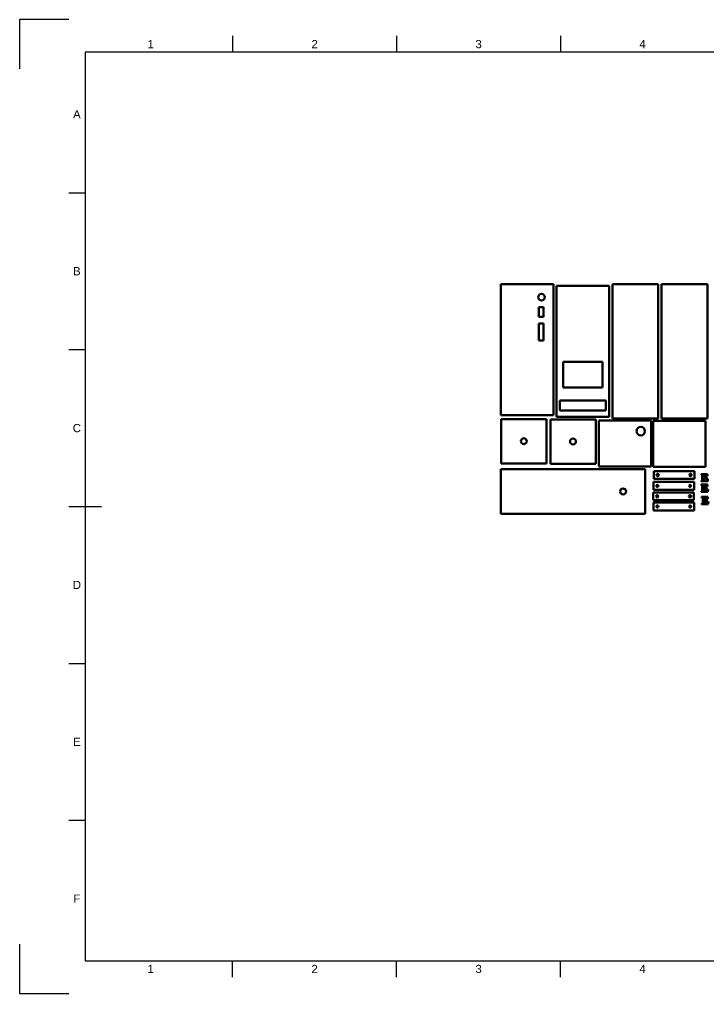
# Model space of a CAD drawing. Header units: millimetres. Extents: x 0 to 420, y 0 to 297.
# Drawn here: x 0 to 210.1, y 0 to 297 of the extents above; entities that cross this region are included whole.
import ezdxf
from ezdxf.enums import TextEntityAlignment as Align

# ---------------------------------------------------------------- set-up
doc = ezdxf.new("R2010")
doc.units = ezdxf.units.MM
doc.header["$LTSCALE"] = 0.75
doc.layers.add('Border', color=7, linetype='Continuous', lineweight=25)
doc.layers.add('Visible', color=7, linetype='Continuous', lineweight=50)
doc.styles.add('FusionTitle', font='arial.ttf')

# ---------------------------------------------------------------- blocks, each defined once
blk = doc.blocks.new('ISO_A3_SHEET')
at = {"layer": 'Border'}
for p, q in [((65, 292), (65, 287)), ((115, 292), (115, 287)), ((165, 292), (165, 287)), ((410, 287), (20, 287)), ((20, 287), (20, 10)), ((15, 244.16666), (20, 244.16666)), ((15, 196.33333), (20, 196.33333)), ((15, 148.5), (25, 148.5)), ((15, 100.66667), (20, 100.66667)), ((15, 52.83334), (20, 52.83334)), ((20, 10), (410, 10)), ((65, 5), (65, 10)), ((115, 5), (115, 10)), ((165, 5), (165, 10))]:
    blk.add_line(p, q, dxfattribs=at)
at = {"layer": 'Defpoints'}
for p, q in [((15, 297), (0, 297)), ((0, 297), (0, 282)), ((0, 15), (0, 0)), ((0, 0), (15, 0))]:
    blk.add_line(p, q, dxfattribs=at)
at = {"layer": 'Border', "style": 'FusionTitle'}
for s, p in [('1', (40, 289.5)), ('2', (90, 289.5)), ('3', (140, 289.5)), ('4', (190, 289.5)), ('A', (17.5, 268.08333)), ('B', (17.5, 220.25)), ('C', (17.5, 172.41667)), ('D', (17.5, 124.58334)), ('E', (17.5, 76.75001)), ('F', (17.5, 28.91668)), ('1', (40, 7.5)), ('2', (90, 7.5)), ('3', (140, 7.5)), ('4', (190, 7.5))]:
    blk.add_text(s, height=2.5, dxfattribs=at).set_placement(p, align=Align.MIDDLE)

msp = doc.modelspace()

# ---------------------------------------------------------------- linework, layer by layer
at = {"layer": 'Visible'}
for p, q in [((146.8, 216.3, 0.25), (146.8, 176.3, 0.25)), ((162.8, 216.3, 0.25), (146.8, 216.3, 0.25)), ((162.8, 176.3, 0.25), (162.8, 216.3, 0.25)), ((163.8, 215.8, 0.25), (163.8, 175.8, 0.25)), ((179.8, 215.8, 0.25), (163.8, 215.8, 0.25)), ((179.8, 175.8, 0.25), (179.8, 215.8, 0.25)), ((180.8, 216.3, 0.25), (180.8, 175.3, 0.25)), ((194.8, 216.3, 0.25), (180.8, 216.3, 0.25)), ((194.8, 175.3, 0.25), (194.8, 216.3, 0.25)), ((195.8, 216.3, 0.25), (195.8, 175.3, 0.25)), ((209.8, 216.3, 0.25), (195.8, 216.3, 0.25)), ((209.8, 175.3, 0.25), (209.8, 216.3, 0.25)), ((158.4, 206.3, 0.25), (158.4, 209.3, 0.25)), ((158.4, 209.3, 0.25), (159.8, 209.3, 0.25)), ((159.8, 209.3, 0.25), (159.8, 206.3, 0.25)), ((159.8, 206.3, 0.25), (158.4, 206.3, 0.25)), ((158.4, 199.1, 0.25), (158.4, 204.3, 0.25)), ((158.4, 204.3, 0.25), (159.8, 204.3, 0.25)), ((159.8, 204.3, 0.25), (159.8, 199.1, 0.25)), ((159.8, 199.1, 0.25), (158.4, 199.1, 0.25)), ((165.8, 184.8, 0.25), (165.8, 192.6, 0.25)), ((165.8, 192.6, 0.25), (177.8, 192.6, 0.25)), ((177.8, 192.6, 0.25), (177.8, 184.8, 0.25)), ((177.8, 184.8, 0.25), (165.8, 184.8, 0.25)), ((164.8, 180.8, 0.25), (178.8, 180.8, 0.25)), ((164.8, 177.8, 0.25), (164.8, 180.8, 0.25)), ((178.8, 180.8, 0.25), (178.8, 177.8, 0.25)), ((146.8, 176.3, 0.25), (162.8, 176.3, 0.25)), ((163.8, 175.8, 0.25), (179.8, 175.8, 0.25)), ((178.8, 177.8, 0.25), (164.8, 177.8, 0.25)), ((180.8, 175.3, 0.25), (194.8, 175.3, 0.25)), ((195.8, 175.3, 0.25), (209.8, 175.3, 0.25)), ((146.89, 175.16, 0.25), (146.89, 161.66, 0.25)), ((160.69, 175.16, 0.25), (146.89, 175.16, 0.25)), ((160.69, 161.66, 0.25), (160.69, 175.16, 0.25)), ((161.9, 175.05, 0.25), (161.9, 161.55, 0.25)), ((175.7, 175.05, 0.25), (161.9, 175.05, 0.25)), ((175.7, 161.55, 0.25), (175.7, 175.05, 0.25)), ((176.64, 174.69, 0.25), (176.64, 160.69, 0.25)), ((192.64, 174.69, 0.25), (176.64, 174.69, 0.25)), ((192.64, 160.69, 0.25), (192.64, 174.69, 0.25)), ((193.19, 174.62, 0.25), (193.19, 160.62, 0.25)), ((209.19, 174.62, 0.25), (193.19, 174.62, 0.25)), ((209.19, 160.62, 0.25), (209.19, 174.62, 0.25)), ((146.89, 161.66, 0.25), (160.69, 161.66, 0.25)), ((161.9, 161.55, 0.25), (175.7, 161.55, 0.25)), ((176.64, 160.69, 0.25), (192.64, 160.69, 0.25)), ((193.19, 160.62, 0.25), (209.19, 160.62, 0.25)), ((146.8, 159.9, 0.25), (146.8, 146.3, 0.25)), ((190.8, 159.9, 0.25), (146.8, 159.9, 0.25)), ((190.8, 146.3, 0.25), (190.8, 159.9, 0.25)), ((193.4, 159.3, 0.25), (193.4, 156.9, 0.25)), ((205.8, 159.3, 0.25), (193.4, 159.3, 0.25)), ((205.8, 156.9, 0.25), (205.8, 159.3, 0.25)), ((207.86, 158.39, 0.25), (207.86, 158.27, 0.25)), ((209.78, 158.39, 0.25), (207.86, 158.39, 0.25)), ((208.17, 158.06, 0.25), (208.17, 156.53, 0.25)), ((208.72, 158.25, 0.25), (209.03, 158.25, 0.25)), ((208.72, 157.42, 0.25), (208.72, 158.25, 0.25)), ((208.94, 157.42, 0.25), (208.72, 157.42, 0.25)), ((209.45, 157.79, 0.25), (209.34, 157.79, 0.25)), ((209.45, 156.89, 0.25), (209.45, 157.79, 0.25)), ((209.66, 157.84, 0.25), (209.78, 157.84, 0.25)), ((209.78, 157.84, 0.25), (209.78, 158.39, 0.25)), ((193.29, 155.99, 0.25), (193.29, 153.59, 0.25)), ((205.69, 155.99, 0.25), (193.29, 155.99, 0.25)), ((193.4, 156.9, 0.25), (205.8, 156.9, 0.25)), ((205.69, 153.59, 0.25), (205.69, 155.99, 0.25)), ((207.86, 156.34, 0.25), (207.86, 156.22, 0.25)), ((207.86, 156.22, 0.25), (209.89, 156.22, 0.25)), ((207.9, 155.16, 0.25), (207.9, 155.04, 0.25)), ((209.82, 155.16, 0.25), (207.9, 155.16, 0.25)), ((208.22, 154.83, 0.25), (208.22, 153.3, 0.25)), ((208.72, 157.28, 0.25), (208.94, 157.28, 0.25)), ((208.72, 156.65, 0.25), (208.72, 157.28, 0.25)), ((208.76, 155.02, 0.25), (209.08, 155.02, 0.25)), ((208.76, 154.18, 0.25), (208.76, 155.02, 0.25)), ((209.34, 156.89, 0.25), (209.45, 156.89, 0.25)), ((209.5, 154.56, 0.25), (209.38, 154.56, 0.25)), ((209.5, 153.65, 0.25), (209.5, 154.56, 0.25)), ((209.71, 154.61, 0.25), (209.82, 154.61, 0.25)), ((209.93, 156.9, 0.25), (209.82, 156.9, 0.25)), ((209.82, 154.61, 0.25), (209.82, 155.16, 0.25)), ((209.89, 156.22, 0.25), (209.93, 156.9, 0.25)), ((193.27, 152.81, 0.25), (193.27, 150.41, 0.25)), ((205.67, 152.81, 0.25), (193.27, 152.81, 0.25)), ((193.29, 153.59, 0.25), (205.69, 153.59, 0.25)), ((205.67, 150.41, 0.25), (205.67, 152.81, 0.25)), ((207.9, 153.11, 0.25), (207.9, 152.99, 0.25)), ((207.9, 152.99, 0.25), (209.94, 152.99, 0.25)), ((208.98, 154.18, 0.25), (208.76, 154.18, 0.25)), ((208.76, 154.05, 0.25), (208.98, 154.05, 0.25)), ((208.76, 153.42, 0.25), (208.76, 154.05, 0.25)), ((209.38, 153.65, 0.25), (209.5, 153.65, 0.25)), ((209.98, 153.67, 0.25), (209.87, 153.67, 0.25)), ((209.94, 152.99, 0.25), (209.98, 153.67, 0.25)), ((193.27, 150.41, 0.25), (205.67, 150.41, 0.25)), ((193.32, 149.71, 0.25), (193.32, 147.31, 0.25)), ((205.72, 149.71, 0.25), (193.32, 149.71, 0.25)), ((205.72, 147.31, 0.25), (205.72, 149.71, 0.25)), ((208.02, 151.41, 0.25), (208.02, 151.29, 0.25)), ((209.94, 151.41, 0.25), (208.02, 151.41, 0.25)), ((208.02, 149.36, 0.25), (208.02, 149.24, 0.25)), ((208.02, 149.24, 0.25), (210.05, 149.24, 0.25)), ((208.33, 151.08, 0.25), (208.33, 149.55, 0.25)), ((208.88, 151.27, 0.25), (209.19, 151.27, 0.25)), ((208.88, 150.43, 0.25), (208.88, 151.27, 0.25)), ((209.1, 150.43, 0.25), (208.88, 150.43, 0.25)), ((208.88, 150.29, 0.25), (209.1, 150.29, 0.25)), ((208.88, 149.67, 0.25), (208.88, 150.29, 0.25)), ((209.61, 150.81, 0.25), (209.5, 150.81, 0.25)), ((209.5, 149.9, 0.25), (209.61, 149.9, 0.25)), ((209.61, 149.9, 0.25), (209.61, 150.81, 0.25)), ((209.82, 150.85, 0.25), (209.94, 150.85, 0.25)), ((209.94, 150.85, 0.25), (209.94, 151.41, 0.25)), ((210.09, 149.91, 0.25), (209.98, 149.91, 0.25)), ((210.05, 149.24, 0.25), (210.09, 149.91, 0.25)), ((146.8, 146.3, 0.25), (190.8, 146.3, 0.25)), ((193.32, 147.31, 0.25), (205.72, 147.31, 0.25))]:
    msp.add_line(p, q, dxfattribs=at)
at = {"layer": 'Visible', "extrusion": (0, 0, -1)}
for centre, radius in [((-159.2, 212.3, -0.25), 1), ((-189.44, 171.49, -0.25), 1.3), ((-153.79, 168.41, -0.25), 0.9), ((-168.8, 168.3, -0.25), 0.9), ((-194.6, 158.1, -0.25), 0.32), ((-204.6, 158.1, -0.25), 0.32), ((-194.49, 154.79, -0.25), 0.32), ((-204.49, 154.79, -0.25), 0.32), ((-184.05, 153.1, -0.25), 0.9), ((-194.47, 151.61, -0.25), 0.32), ((-204.47, 151.61, -0.25), 0.32), ((-194.52, 148.51, -0.25), 0.32), ((-204.52, 148.51, -0.25), 0.32)]:
    msp.add_circle(centre, radius, dxfattribs=at)
at = {"layer": 'Visible'}
for points, knots in [([(207.86, 158.27, 0.25), (207.87, 158.27, 0.25), (207.91, 158.27, 0.25), (207.94, 158.26, 0.25), (207.97, 158.25, 0.25)], [-0.05518631, -0.05518631, -0.05518631, -0.05518631, -0.03215678, 0, 0, 0, 0]), ([(207.97, 158.25, 0.25), (207.99, 158.25, 0.25), (208.02, 158.24, 0.25), (208.06, 158.23, 0.25), (208.08, 158.22, 0.25)], [-0.05836265, -0.05836265, -0.05836265, -0.05836265, -0.02545429, 0, 0, 0, 0]), ([(208.08, 158.22, 0.25), (208.1, 158.21, 0.25), (208.13, 158.2, 0.25), (208.15, 158.17, 0.25), (208.16, 158.16, 0.25)], [-0.05268196, -0.05268196, -0.05268196, -0.05268196, -0.02231535, 0, 0, 0, 0]), ([(208.16, 158.16, 0.25), (208.16, 158.14, 0.25), (208.17, 158.11, 0.25), (208.17, 158.08, 0.25), (208.17, 158.06, 0.25)], [-0.04652543, -0.04652543, -0.04652543, -0.04652543, -0.0252181, 0, 0, 0, 0]), ([(209.09, 157.44, 0.25), (209.07, 157.43, 0.25), (209.02, 157.42, 0.25), (208.97, 157.42, 0.25), (208.94, 157.42, 0.25)], [-0.07727586, -0.07727586, -0.07727586, -0.07727586, -0.04020887, 0, 0, 0, 0]), ([(209.03, 158.25, 0.25), (209.05, 158.25, 0.25), (209.1, 158.25, 0.25), (209.14, 158.25, 0.25), (209.17, 158.25, 0.25)], [-0.06766229, -0.06766229, -0.06766229, -0.06766229, -0.03737082, 0, 0, 0, 0]), ([(209.22, 157.51, 0.25), (209.2, 157.5, 0.25), (209.16, 157.46, 0.25), (209.12, 157.45, 0.25), (209.09, 157.44, 0.25)], [-0.07401903, -0.07401903, -0.07401903, -0.07401903, -0.03593587, 0, 0, 0, 0]), ([(209.17, 158.25, 0.25), (209.19, 158.25, 0.25), (209.23, 158.25, 0.25), (209.28, 158.24, 0.25), (209.3, 158.24, 0.25)], [-0.06422833, -0.06422833, -0.06422833, -0.06422833, -0.027757, 0, 0, 0, 0]), ([(209.29, 157.64, 0.25), (209.28, 157.61, 0.25), (209.26, 157.57, 0.25), (209.23, 157.53, 0.25), (209.22, 157.51, 0.25)], [-0.07169831, -0.07169831, -0.07169831, -0.07169831, -0.03002554, 0, 0, 0, 0]), ([(209.34, 157.79, 0.25), (209.33, 157.77, 0.25), (209.32, 157.72, 0.25), (209.3, 157.67, 0.25), (209.29, 157.64, 0.25)], [-0.08076975, -0.08076975, -0.08076975, -0.08076975, -0.04403521, 0, 0, 0, 0]), ([(209.3, 158.24, 0.25), (209.33, 158.23, 0.25), (209.42, 158.19, 0.25), (209.48, 158.13, 0.25), (209.51, 158.09, 0.25)], [-0.1328048, -0.1328048, -0.1328048, -0.1328048, -0.0738344, 0, 0, 0, 0]), ([(209.51, 158.09, 0.25), (209.54, 158.05, 0.25), (209.61, 157.97, 0.25), (209.65, 157.88, 0.25), (209.66, 157.84, 0.25)], [-0.1470444, -0.1470444, -0.1470444, -0.1470444, -0.0690262, 0, 0, 0, 0]), ([(207.97, 156.36, 0.25), (207.95, 156.35, 0.25), (207.91, 156.35, 0.25), (207.87, 156.34, 0.25), (207.86, 156.34, 0.25)], [-0.0584214, -0.0584214, -0.0584214, -0.0584214, -0.02532987, 0, 0, 0, 0]), ([(207.9, 155.04, 0.25), (207.92, 155.04, 0.25), (207.95, 155.03, 0.25), (207.99, 155.03, 0.25), (208.01, 155.02, 0.25)], [-0.05518631, -0.05518631, -0.05518631, -0.05518631, -0.03215678, 0, 0, 0, 0]), ([(208.08, 156.38, 0.25), (208.06, 156.37, 0.25), (208.03, 156.36, 0.25), (207.99, 156.36, 0.25), (207.97, 156.36, 0.25)], [-0.05315346, -0.05315346, -0.05315346, -0.05315346, -0.03173262, 0, 0, 0, 0]), ([(208.01, 155.02, 0.25), (208.03, 155.02, 0.25), (208.07, 155.01, 0.25), (208.1, 154.99, 0.25), (208.12, 154.99, 0.25)], [-0.05836265, -0.05836265, -0.05836265, -0.05836265, -0.02545429, 0, 0, 0, 0]), ([(208.15, 156.44, 0.25), (208.15, 156.43, 0.25), (208.13, 156.4, 0.25), (208.09, 156.38, 0.25), (208.08, 156.38, 0.25)], [-0.05050935, -0.05050935, -0.05050935, -0.05050935, -0.0279466, 0, 0, 0, 0]), ([(208.12, 154.99, 0.25), (208.14, 154.98, 0.25), (208.17, 154.96, 0.25), (208.19, 154.93, 0.25), (208.2, 154.92, 0.25)], [-0.05268196, -0.05268196, -0.05268196, -0.05268196, -0.02231535, 0, 0, 0, 0]), ([(208.17, 156.53, 0.25), (208.17, 156.52, 0.25), (208.17, 156.48, 0.25), (208.16, 156.45, 0.25), (208.15, 156.44, 0.25)], [-0.04915841, -0.04915841, -0.04915841, -0.04915841, -0.02257404, 0, 0, 0, 0]), ([(208.2, 154.92, 0.25), (208.21, 154.91, 0.25), (208.22, 154.88, 0.25), (208.22, 154.85, 0.25), (208.22, 154.83, 0.25)], [-0.04652543, -0.04652543, -0.04652543, -0.04652543, -0.0252181, 0, 0, 0, 0]), ([(208.73, 156.5, 0.25), (208.73, 156.52, 0.25), (208.72, 156.57, 0.25), (208.72, 156.62, 0.25), (208.72, 156.65, 0.25)], [-0.07806302, -0.07806302, -0.07806302, -0.07806302, -0.04389609, 0, 0, 0, 0]), ([(208.79, 156.41, 0.25), (208.77, 156.42, 0.25), (208.75, 156.45, 0.25), (208.74, 156.48, 0.25), (208.73, 156.5, 0.25)], [-0.05241563, -0.05241563, -0.05241563, -0.05241563, -0.02737982, 0, 0, 0, 0]), ([(208.89, 156.37, 0.25), (208.87, 156.38, 0.25), (208.83, 156.38, 0.25), (208.8, 156.4, 0.25), (208.79, 156.41, 0.25)], [-0.05619385, -0.05619385, -0.05619385, -0.05619385, -0.02564741, 0, 0, 0, 0]), ([(209.07, 156.36, 0.25), (209.04, 156.36, 0.25), (208.98, 156.36, 0.25), (208.92, 156.37, 0.25), (208.89, 156.37, 0.25)], [-0.09074692, -0.09074692, -0.09074692, -0.09074692, -0.03942244, 0, 0, 0, 0]), ([(208.94, 157.28, 0.25), (208.97, 157.28, 0.25), (209.02, 157.28, 0.25), (209.07, 157.26, 0.25), (209.1, 157.26, 0.25)], [-0.08037731, -0.08037731, -0.08037731, -0.08037731, -0.03787361, 0, 0, 0, 0]), ([(209.2, 156.36, 0.25), (209.18, 156.36, 0.25), (209.13, 156.36, 0.25), (209.09, 156.36, 0.25), (209.07, 156.36, 0.25)], [-0.06421665, -0.06421665, -0.06421665, -0.06421665, -0.02943083, 0, 0, 0, 0]), ([(209.08, 155.02, 0.25), (209.1, 155.02, 0.25), (209.14, 155.02, 0.25), (209.19, 155.02, 0.25), (209.21, 155.02, 0.25)], [-0.06766229, -0.06766229, -0.06766229, -0.06766229, -0.03737082, 0, 0, 0, 0]), ([(209.1, 157.26, 0.25), (209.12, 157.25, 0.25), (209.17, 157.23, 0.25), (209.2, 157.2, 0.25), (209.22, 157.18, 0.25)], [-0.0712836, -0.0712836, -0.0712836, -0.0712836, -0.03600602, 0, 0, 0, 0]), ([(209.33, 156.37, 0.25), (209.31, 156.37, 0.25), (209.27, 156.37, 0.25), (209.22, 156.37, 0.25), (209.2, 156.36, 0.25)], [-0.06592584, -0.06592584, -0.06592584, -0.06592584, -0.0351965, 0, 0, 0, 0]), ([(209.21, 155.02, 0.25), (209.24, 155.02, 0.25), (209.28, 155.02, 0.25), (209.32, 155.01, 0.25), (209.34, 155.01, 0.25)], [-0.06422833, -0.06422833, -0.06422833, -0.06422833, -0.027757, 0, 0, 0, 0]), ([(209.22, 157.18, 0.25), (209.23, 157.17, 0.25), (209.26, 157.12, 0.25), (209.28, 157.08, 0.25), (209.29, 157.05, 0.25)], [-0.07601053, -0.07601053, -0.07601053, -0.07601053, -0.04487123, 0, 0, 0, 0]), ([(209.29, 157.05, 0.25), (209.3, 157.02, 0.25), (209.32, 156.97, 0.25), (209.33, 156.91, 0.25), (209.34, 156.89, 0.25)], [-0.08407157, -0.08407157, -0.08407157, -0.08407157, -0.03711395, 0, 0, 0, 0]), ([(209.45, 156.4, 0.25), (209.43, 156.39, 0.25), (209.39, 156.38, 0.25), (209.35, 156.38, 0.25), (209.33, 156.37, 0.25)], [-0.06113484, -0.06113484, -0.06113484, -0.06113484, -0.03141992, 0, 0, 0, 0]), ([(209.38, 154.56, 0.25), (209.38, 154.54, 0.25), (209.36, 154.48, 0.25), (209.34, 154.43, 0.25), (209.33, 154.4, 0.25)], [-0.08076975, -0.08076975, -0.08076975, -0.08076975, -0.04403521, 0, 0, 0, 0]), ([(209.34, 155.01, 0.25), (209.38, 154.99, 0.25), (209.46, 154.96, 0.25), (209.52, 154.89, 0.25), (209.55, 154.86, 0.25)], [-0.1328048, -0.1328048, -0.1328048, -0.1328048, -0.0738344, 0, 0, 0, 0]), ([(209.54, 156.44, 0.25), (209.52, 156.43, 0.25), (209.5, 156.41, 0.25), (209.47, 156.4, 0.25), (209.45, 156.4, 0.25)], [-0.04762217, -0.04762217, -0.04762217, -0.04762217, -0.02610333, 0, 0, 0, 0]), ([(209.7, 156.67, 0.25), (209.67, 156.62, 0.25), (209.62, 156.54, 0.25), (209.56, 156.47, 0.25), (209.54, 156.44, 0.25)], [-0.1412015, -0.1412015, -0.1412015, -0.1412015, -0.0612945, 0, 0, 0, 0]), ([(209.55, 154.86, 0.25), (209.59, 154.82, 0.25), (209.65, 154.74, 0.25), (209.69, 154.65, 0.25), (209.71, 154.61, 0.25)], [-0.1470444, -0.1470444, -0.1470444, -0.1470444, -0.0690262, 0, 0, 0, 0]), ([(209.82, 156.9, 0.25), (209.81, 156.87, 0.25), (209.77, 156.79, 0.25), (209.73, 156.71, 0.25), (209.7, 156.67, 0.25)], [-0.1300276, -0.1300276, -0.1300276, -0.1300276, -0.0771916, 0, 0, 0, 0]), ([(208.02, 153.12, 0.25), (207.99, 153.12, 0.25), (207.96, 153.11, 0.25), (207.92, 153.11, 0.25), (207.9, 153.11, 0.25)], [-0.0584214, -0.0584214, -0.0584214, -0.0584214, -0.02532987, 0, 0, 0, 0]), ([(208.12, 153.14, 0.25), (208.11, 153.14, 0.25), (208.07, 153.13, 0.25), (208.04, 153.12, 0.25), (208.02, 153.12, 0.25)], [-0.05315346, -0.05315346, -0.05315346, -0.05315346, -0.03173262, 0, 0, 0, 0]), ([(208.2, 153.21, 0.25), (208.19, 153.19, 0.25), (208.17, 153.17, 0.25), (208.14, 153.15, 0.25), (208.12, 153.14, 0.25)], [-0.05050935, -0.05050935, -0.05050935, -0.05050935, -0.0279466, 0, 0, 0, 0]), ([(208.22, 153.3, 0.25), (208.22, 153.28, 0.25), (208.22, 153.25, 0.25), (208.2, 153.22, 0.25), (208.2, 153.21, 0.25)], [-0.04915841, -0.04915841, -0.04915841, -0.04915841, -0.02257404, 0, 0, 0, 0]), ([(208.78, 153.27, 0.25), (208.77, 153.29, 0.25), (208.76, 153.34, 0.25), (208.76, 153.39, 0.25), (208.76, 153.42, 0.25)], [-0.07806302, -0.07806302, -0.07806302, -0.07806302, -0.04389609, 0, 0, 0, 0]), ([(208.83, 153.18, 0.25), (208.82, 153.19, 0.25), (208.79, 153.21, 0.25), (208.78, 153.25, 0.25), (208.78, 153.27, 0.25)], [-0.05241563, -0.05241563, -0.05241563, -0.05241563, -0.02737982, 0, 0, 0, 0]), ([(208.93, 153.14, 0.25), (208.91, 153.14, 0.25), (208.88, 153.15, 0.25), (208.84, 153.17, 0.25), (208.83, 153.18, 0.25)], [-0.05619385, -0.05619385, -0.05619385, -0.05619385, -0.02564741, 0, 0, 0, 0]), ([(209.12, 153.13, 0.25), (209.08, 153.13, 0.25), (209.02, 153.13, 0.25), (208.96, 153.14, 0.25), (208.93, 153.14, 0.25)], [-0.09074692, -0.09074692, -0.09074692, -0.09074692, -0.03942244, 0, 0, 0, 0]), ([(209.14, 154.2, 0.25), (209.11, 154.2, 0.25), (209.06, 154.19, 0.25), (209.01, 154.19, 0.25), (208.98, 154.18, 0.25)], [-0.07727586, -0.07727586, -0.07727586, -0.07727586, -0.04020887, 0, 0, 0, 0]), ([(208.98, 154.05, 0.25), (209.01, 154.04, 0.25), (209.07, 154.04, 0.25), (209.12, 154.03, 0.25), (209.14, 154.02, 0.25)], [-0.08037731, -0.08037731, -0.08037731, -0.08037731, -0.03787361, 0, 0, 0, 0]), ([(209.24, 153.13, 0.25), (209.22, 153.13, 0.25), (209.18, 153.13, 0.25), (209.14, 153.13, 0.25), (209.12, 153.13, 0.25)], [-0.06421665, -0.06421665, -0.06421665, -0.06421665, -0.02943083, 0, 0, 0, 0]), ([(209.26, 154.28, 0.25), (209.24, 154.26, 0.25), (209.21, 154.23, 0.25), (209.16, 154.21, 0.25), (209.14, 154.2, 0.25)], [-0.07401903, -0.07401903, -0.07401903, -0.07401903, -0.03593587, 0, 0, 0, 0]), ([(209.14, 154.02, 0.25), (209.17, 154.02, 0.25), (209.21, 154, 0.25), (209.25, 153.97, 0.25), (209.26, 153.95, 0.25)], [-0.0712836, -0.0712836, -0.0712836, -0.0712836, -0.03600602, 0, 0, 0, 0]), ([(209.38, 153.14, 0.25), (209.36, 153.14, 0.25), (209.31, 153.13, 0.25), (209.27, 153.13, 0.25), (209.24, 153.13, 0.25)], [-0.06592584, -0.06592584, -0.06592584, -0.06592584, -0.0351965, 0, 0, 0, 0]), ([(209.33, 154.4, 0.25), (209.32, 154.38, 0.25), (209.3, 154.33, 0.25), (209.28, 154.3, 0.25), (209.26, 154.28, 0.25)], [-0.07169831, -0.07169831, -0.07169831, -0.07169831, -0.03002554, 0, 0, 0, 0]), ([(209.26, 153.95, 0.25), (209.27, 153.93, 0.25), (209.3, 153.89, 0.25), (209.32, 153.84, 0.25), (209.33, 153.82, 0.25)], [-0.07601053, -0.07601053, -0.07601053, -0.07601053, -0.04487123, 0, 0, 0, 0]), ([(209.33, 153.82, 0.25), (209.34, 153.79, 0.25), (209.36, 153.73, 0.25), (209.38, 153.68, 0.25), (209.38, 153.65, 0.25)], [-0.08407157, -0.08407157, -0.08407157, -0.08407157, -0.03711395, 0, 0, 0, 0]), ([(209.5, 153.16, 0.25), (209.48, 153.16, 0.25), (209.44, 153.15, 0.25), (209.4, 153.14, 0.25), (209.38, 153.14, 0.25)], [-0.06113484, -0.06113484, -0.06113484, -0.06113484, -0.03141992, 0, 0, 0, 0]), ([(209.58, 153.21, 0.25), (209.57, 153.2, 0.25), (209.54, 153.18, 0.25), (209.51, 153.17, 0.25), (209.5, 153.16, 0.25)], [-0.04762217, -0.04762217, -0.04762217, -0.04762217, -0.02610333, 0, 0, 0, 0]), ([(209.74, 153.44, 0.25), (209.72, 153.39, 0.25), (209.67, 153.31, 0.25), (209.61, 153.24, 0.25), (209.58, 153.21, 0.25)], [-0.1412015, -0.1412015, -0.1412015, -0.1412015, -0.0612945, 0, 0, 0, 0]), ([(209.87, 153.67, 0.25), (209.85, 153.63, 0.25), (209.82, 153.56, 0.25), (209.77, 153.48, 0.25), (209.74, 153.44, 0.25)], [-0.1300276, -0.1300276, -0.1300276, -0.1300276, -0.0771916, 0, 0, 0, 0]), ([(208.02, 151.29, 0.25), (208.03, 151.29, 0.25), (208.07, 151.28, 0.25), (208.1, 151.27, 0.25), (208.12, 151.27, 0.25)], [-0.05518631, -0.05518631, -0.05518631, -0.05518631, -0.03215678, 0, 0, 0, 0]), ([(208.13, 149.37, 0.25), (208.11, 149.37, 0.25), (208.07, 149.36, 0.25), (208.03, 149.36, 0.25), (208.02, 149.36, 0.25)], [-0.0584214, -0.0584214, -0.0584214, -0.0584214, -0.02532987, 0, 0, 0, 0]), ([(208.12, 151.27, 0.25), (208.15, 151.26, 0.25), (208.18, 151.25, 0.25), (208.22, 151.24, 0.25), (208.24, 151.23, 0.25)], [-0.05836265, -0.05836265, -0.05836265, -0.05836265, -0.02545429, 0, 0, 0, 0]), ([(208.24, 149.39, 0.25), (208.22, 149.39, 0.25), (208.19, 149.38, 0.25), (208.15, 149.37, 0.25), (208.13, 149.37, 0.25)], [-0.05315346, -0.05315346, -0.05315346, -0.05315346, -0.03173262, 0, 0, 0, 0]), ([(208.24, 151.23, 0.25), (208.25, 151.23, 0.25), (208.29, 151.21, 0.25), (208.31, 151.18, 0.25), (208.32, 151.17, 0.25)], [-0.05268196, -0.05268196, -0.05268196, -0.05268196, -0.02231535, 0, 0, 0, 0]), ([(208.31, 149.45, 0.25), (208.3, 149.44, 0.25), (208.28, 149.41, 0.25), (208.25, 149.4, 0.25), (208.24, 149.39, 0.25)], [-0.05050935, -0.05050935, -0.05050935, -0.05050935, -0.0279466, 0, 0, 0, 0]), ([(208.33, 149.55, 0.25), (208.33, 149.53, 0.25), (208.33, 149.5, 0.25), (208.32, 149.47, 0.25), (208.31, 149.45, 0.25)], [-0.04915841, -0.04915841, -0.04915841, -0.04915841, -0.02257404, 0, 0, 0, 0]), ([(208.32, 151.17, 0.25), (208.32, 151.16, 0.25), (208.33, 151.13, 0.25), (208.33, 151.1, 0.25), (208.33, 151.08, 0.25)], [-0.04652543, -0.04652543, -0.04652543, -0.04652543, -0.0252181, 0, 0, 0, 0]), ([(208.89, 149.51, 0.25), (208.89, 149.53, 0.25), (208.88, 149.59, 0.25), (208.88, 149.64, 0.25), (208.88, 149.67, 0.25)], [-0.07806302, -0.07806302, -0.07806302, -0.07806302, -0.04389609, 0, 0, 0, 0]), ([(208.95, 149.42, 0.25), (208.93, 149.44, 0.25), (208.91, 149.46, 0.25), (208.9, 149.49, 0.25), (208.89, 149.51, 0.25)], [-0.05241563, -0.05241563, -0.05241563, -0.05241563, -0.02737982, 0, 0, 0, 0]), ([(209.05, 149.39, 0.25), (209.03, 149.39, 0.25), (208.99, 149.4, 0.25), (208.96, 149.42, 0.25), (208.95, 149.42, 0.25)], [-0.05619385, -0.05619385, -0.05619385, -0.05619385, -0.02564741, 0, 0, 0, 0]), ([(209.23, 149.38, 0.25), (209.2, 149.38, 0.25), (209.14, 149.38, 0.25), (209.08, 149.38, 0.25), (209.05, 149.39, 0.25)], [-0.09074692, -0.09074692, -0.09074692, -0.09074692, -0.03942244, 0, 0, 0, 0]), ([(209.25, 150.45, 0.25), (209.23, 150.45, 0.25), (209.18, 150.43, 0.25), (209.13, 150.43, 0.25), (209.1, 150.43, 0.25)], [-0.07727586, -0.07727586, -0.07727586, -0.07727586, -0.04020887, 0, 0, 0, 0]), ([(209.1, 150.29, 0.25), (209.13, 150.29, 0.25), (209.18, 150.29, 0.25), (209.23, 150.28, 0.25), (209.26, 150.27, 0.25)], [-0.08037731, -0.08037731, -0.08037731, -0.08037731, -0.03787361, 0, 0, 0, 0]), ([(209.19, 151.27, 0.25), (209.21, 151.27, 0.25), (209.26, 151.27, 0.25), (209.3, 151.27, 0.25), (209.33, 151.27, 0.25)], [-0.06766229, -0.06766229, -0.06766229, -0.06766229, -0.03737082, 0, 0, 0, 0]), ([(209.36, 149.38, 0.25), (209.34, 149.38, 0.25), (209.29, 149.38, 0.25), (209.25, 149.38, 0.25), (209.23, 149.38, 0.25)], [-0.06421665, -0.06421665, -0.06421665, -0.06421665, -0.02943083, 0, 0, 0, 0]), ([(209.38, 150.53, 0.25), (209.36, 150.51, 0.25), (209.32, 150.48, 0.25), (209.28, 150.46, 0.25), (209.25, 150.45, 0.25)], [-0.07401903, -0.07401903, -0.07401903, -0.07401903, -0.03593587, 0, 0, 0, 0]), ([(209.26, 150.27, 0.25), (209.28, 150.26, 0.25), (209.33, 150.25, 0.25), (209.36, 150.21, 0.25), (209.38, 150.2, 0.25)], [-0.0712836, -0.0712836, -0.0712836, -0.0712836, -0.03600602, 0, 0, 0, 0]), ([(209.33, 151.27, 0.25), (209.35, 151.26, 0.25), (209.39, 151.26, 0.25), (209.44, 151.26, 0.25), (209.45, 151.25, 0.25)], [-0.06422833, -0.06422833, -0.06422833, -0.06422833, -0.027757, 0, 0, 0, 0]), ([(209.49, 149.39, 0.25), (209.47, 149.39, 0.25), (209.43, 149.38, 0.25), (209.38, 149.38, 0.25), (209.36, 149.38, 0.25)], [-0.06592584, -0.06592584, -0.06592584, -0.06592584, -0.0351965, 0, 0, 0, 0]), ([(209.45, 150.65, 0.25), (209.44, 150.63, 0.25), (209.42, 150.58, 0.25), (209.39, 150.54, 0.25), (209.38, 150.53, 0.25)], [-0.07169831, -0.07169831, -0.07169831, -0.07169831, -0.03002554, 0, 0, 0, 0]), ([(209.38, 150.2, 0.25), (209.39, 150.18, 0.25), (209.42, 150.14, 0.25), (209.44, 150.09, 0.25), (209.45, 150.06, 0.25)], [-0.07601053, -0.07601053, -0.07601053, -0.07601053, -0.04487123, 0, 0, 0, 0]), ([(209.45, 151.25, 0.25), (209.49, 151.24, 0.25), (209.58, 151.21, 0.25), (209.64, 151.14, 0.25), (209.67, 151.1, 0.25)], [-0.1328048, -0.1328048, -0.1328048, -0.1328048, -0.0738344, 0, 0, 0, 0]), ([(209.5, 150.81, 0.25), (209.49, 150.78, 0.25), (209.48, 150.73, 0.25), (209.46, 150.68, 0.25), (209.45, 150.65, 0.25)], [-0.08076975, -0.08076975, -0.08076975, -0.08076975, -0.04403521, 0, 0, 0, 0]), ([(209.45, 150.06, 0.25), (209.46, 150.03, 0.25), (209.48, 149.98, 0.25), (209.49, 149.93, 0.25), (209.5, 149.9, 0.25)], [-0.08407157, -0.08407157, -0.08407157, -0.08407157, -0.03711395, 0, 0, 0, 0]), ([(209.61, 149.41, 0.25), (209.59, 149.41, 0.25), (209.55, 149.4, 0.25), (209.51, 149.39, 0.25), (209.49, 149.39, 0.25)], [-0.06113484, -0.06113484, -0.06113484, -0.06113484, -0.03141992, 0, 0, 0, 0]), ([(209.69, 149.45, 0.25), (209.68, 149.45, 0.25), (209.66, 149.42, 0.25), (209.63, 149.42, 0.25), (209.61, 149.41, 0.25)], [-0.04762217, -0.04762217, -0.04762217, -0.04762217, -0.02610333, 0, 0, 0, 0]), ([(209.67, 151.1, 0.25), (209.7, 151.06, 0.25), (209.77, 150.99, 0.25), (209.8, 150.9, 0.25), (209.82, 150.85, 0.25)], [-0.1470444, -0.1470444, -0.1470444, -0.1470444, -0.0690262, 0, 0, 0, 0]), ([(209.86, 149.68, 0.25), (209.83, 149.64, 0.25), (209.78, 149.56, 0.25), (209.72, 149.49, 0.25), (209.69, 149.45, 0.25)], [-0.1412015, -0.1412015, -0.1412015, -0.1412015, -0.0612945, 0, 0, 0, 0]), ([(209.98, 149.91, 0.25), (209.97, 149.88, 0.25), (209.93, 149.8, 0.25), (209.89, 149.73, 0.25), (209.86, 149.68, 0.25)], [-0.1300276, -0.1300276, -0.1300276, -0.1300276, -0.0771916, 0, 0, 0, 0])]:
    msp.add_open_spline(points, degree=3, knots=knots, dxfattribs=at)

# ---------------------------------------------------------------- block references
at = {"layer": 'Border'}
msp.add_blockref('ISO_A3_SHEET', (0, 0), dxfattribs=at)

doc.saveas('drawing.dxf')
